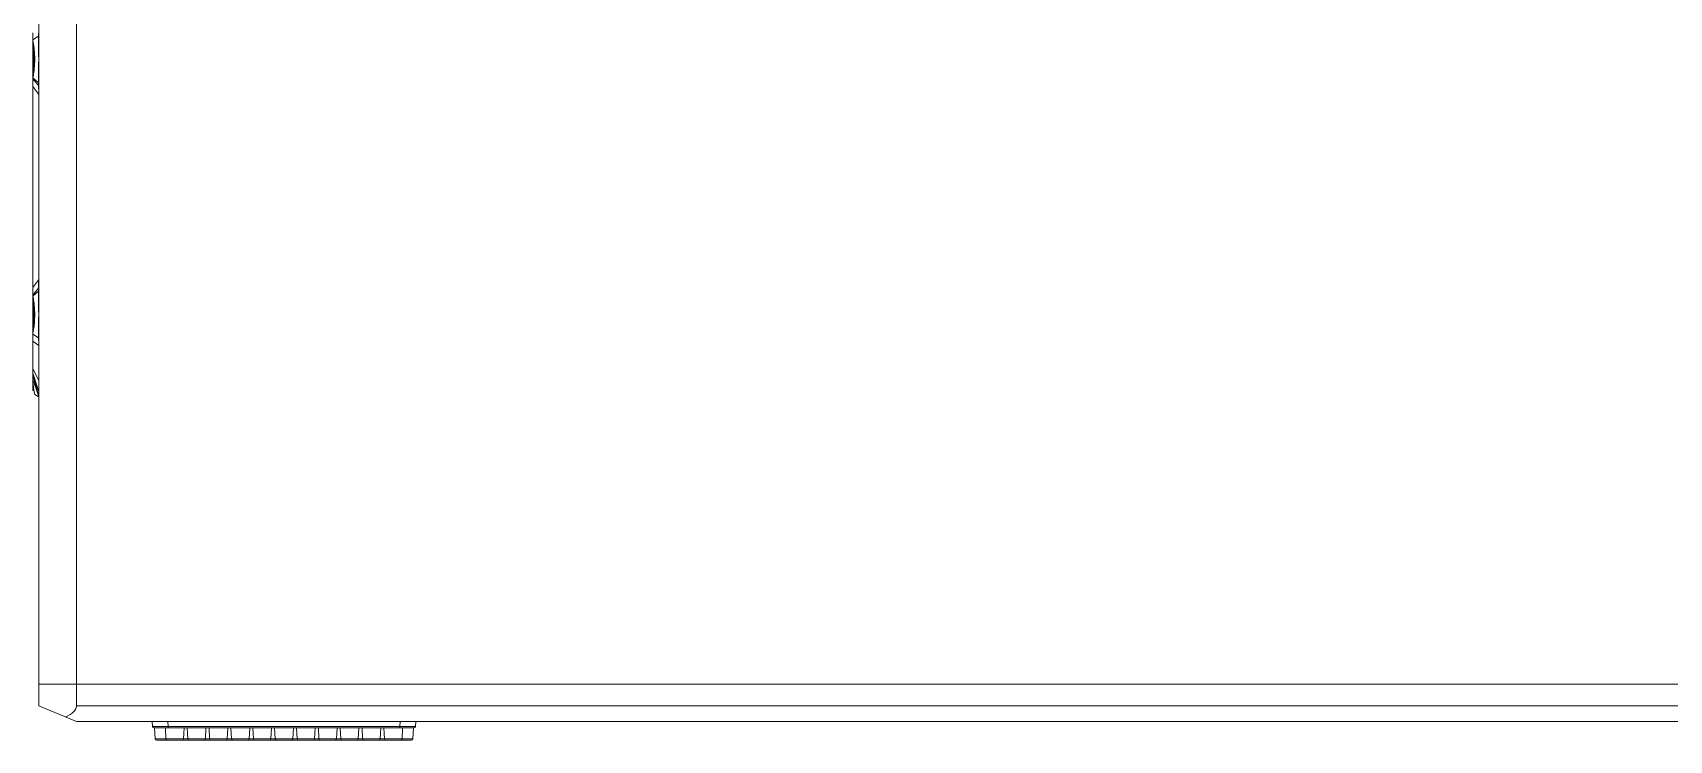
# Model space of a CAD drawing. Header units: millimetres. Extents: x 0 to 4009, y 0 to 2835.
# Drawn here: x 1626 to 2150, y 1091 to 1318 of the extents above; entities that cross this region are included whole.
import ezdxf

# ---------------------------------------------------------------- set-up
doc = ezdxf.new("R2010")
doc.units = ezdxf.units.MM
doc.layers.get('0').update_dxf_attribs({"lineweight": 13})

msp = doc.modelspace()

# ---------------------------------------------------------------- linework, layer by layer
for p, q in [((1627.92, 1109.12), (1627.92, 1655.12)), ((1639.92, 1655.12), (1639.92, 1109.12)), ((1625.92, 1317.26), (1625.92, 1317.78)), ((1625.94, 1315.47), (1627.81, 1316.71)), ((1625.92, 1315.47), (1625.92, 1314.58)), ((1625.92, 1314.58), (1625.96, 1314.29)), ((1625.92, 1314.25), (1625.92, 1304.32)), ((1625.92, 1314.25), (1625.97, 1314.25)), ((1625.95, 1314.4), (1625.97, 1314.25)), ((1625.96, 1314.29), (1625.97, 1314.27)), ((1626.07, 1304.98), (1626.07, 1313.58)), ((1625.97, 1304.32), (1625.92, 1304.32)), ((1625.95, 1304.16), (1625.92, 1303.98)), ((1625.92, 1303.98), (1625.95, 1304.16)), ((1625.92, 1303.98), (1625.92, 1303.03)), ((1625.92, 1301.27), (1625.92, 1300.55)), ((1625.92, 1300.55), (1625.92, 1236.2)), ((1625.92, 1300.55), (1627.82, 1297.98)), ((1625.94, 1303.03), (1627.81, 1300.83)), ((1625.97, 1304.29), (1625.96, 1304.27)), ((1625.98, 1303.32), (1627.8, 1301.76)), ((1627.81, 1300.83), (1627.8, 1301.76)), ((1627.82, 1238.77), (1627.82, 1297.98)), ((1627.82, 1238.77), (1625.92, 1236.2)), ((1625.92, 1236.2), (1625.92, 1235.48)), ((1625.92, 1233.72), (1625.92, 1232.77)), ((1625.92, 1232.77), (1625.95, 1232.58)), ((1625.92, 1232.43), (1625.92, 1222.5)), ((1625.92, 1232.43), (1625.97, 1232.43)), ((1625.94, 1233.72), (1627.81, 1235.92)), ((1625.97, 1232.45), (1625.96, 1232.47)), ((1625.98, 1233.42), (1627.8, 1234.99)), ((1627.81, 1235.92), (1627.8, 1234.99)), ((1626.07, 1223.17), (1626.07, 1231.77)), ((1626.55, 1227.47), (1626.55, 1227.41)), ((1625.97, 1222.5), (1625.92, 1222.5)), ((1625.92, 1222.17), (1625.96, 1222.46)), ((1625.92, 1222.17), (1625.92, 1221.27)), ((1625.95, 1222.35), (1625.97, 1222.49)), ((1625.96, 1222.46), (1625.97, 1222.48)), ((1625.92, 1219.49), (1625.92, 1218.96)), ((1625.92, 1218.96), (1627.82, 1217.54)), ((1625.94, 1221.27), (1627.81, 1220.04)), ((1627.82, 1217.54), (1627.82, 1206.34)), ((1625.92, 1210.14), (1625.91, 1209.52)), ((1625.91, 1209.51), (1625.91, 1210.14)), ((1625.91, 1208.73), (1625.91, 1209.51)), ((1627.83, 1202.86), (1625.91, 1208.73)), ((1625.91, 1208.73), (1625.92, 1208.14)), ((1625.92, 1210.14), (1625.92, 1210.34)), ((1627.82, 1206.34), (1625.92, 1210.14)), ((1625.92, 1208.15), (1627.82, 1201.48)), ((1625.92, 1206.84), (1625.92, 1203.17)), ((1625.94, 1206.84), (1627.81, 1201.46)), ((1627.82, 1206.13), (1627.82, 1206.34)), ((1626.07, 1203.17), (1625.92, 1203.17)), ((1626.07, 1203.17), (1626.07, 1205.08)), ((1626.07, 1203.17), (1626.28, 1203.38)), ((1626.55, 1201.84), (1627.82, 1201.19)), ((1627.82, 1201.48), (1627.81, 1201.46)), ((1627.82, 1201.48), (1627.82, 1201.48)), ((1627.82, 1201.19), (1627.82, 1201.19)), ((1627.92, 1102.12), (1627.92, 1109.12)), ((1627.92, 1109.12), (2420.92, 1109.12)), ((1639.92, 1109.12), (1639.92, 1102.12)), ((1627.92, 1102.12), (1639.92, 1097.12)), ((1639.92, 1102.12), (2408.92, 1102.12)), ((1639.92, 1097.12), (2408.92, 1097.12)), ((1664.18, 1097.12), (1664.31, 1095.58)), ((1669.29, 1095.58), (1669.16, 1097.12)), ((1743.67, 1097.12), (1743.54, 1095.58)), ((1748.52, 1095.58), (1748.65, 1097.12)), ((1664.81, 1095.12), (1671.07, 1095.12)), ((1665.1, 1091.59), (1664.92, 1095.12)), ((1665.1, 1091.59), (1747.73, 1091.59)), ((1665.6, 1091.12), (1747.23, 1091.12)), ((1668.6, 1091.59), (1668.42, 1095.12)), ((1669.29, 1095.58), (1669.29, 1095.12)), ((1669.29, 1095.58), (1743.54, 1095.58)), ((1671.42, 1095.12), (1671.07, 1095.12)), ((1671.76, 1095.12), (1671.42, 1095.12)), ((1678.07, 1095.12), (1671.76, 1095.12)), ((1674.42, 1095.12), (1674.23, 1091.59)), ((1675.6, 1091.59), (1675.42, 1095.12)), ((1678.42, 1095.12), (1678.07, 1095.12)), ((1678.76, 1095.12), (1678.42, 1095.12)), ((1685.07, 1095.12), (1678.76, 1095.12)), ((1681.42, 1095.12), (1681.23, 1091.59)), ((1682.6, 1091.59), (1682.42, 1095.12)), ((1685.42, 1095.12), (1685.07, 1095.12)), ((1685.76, 1095.12), (1685.42, 1095.12)), ((1692.07, 1095.12), (1685.76, 1095.12)), ((1688.42, 1095.12), (1688.23, 1091.59)), ((1689.6, 1091.59), (1689.42, 1095.12)), ((1692.42, 1095.12), (1692.07, 1095.12)), ((1692.76, 1095.12), (1692.42, 1095.12)), ((1699.07, 1095.12), (1692.76, 1095.12)), ((1695.42, 1095.12), (1695.23, 1091.59)), ((1696.6, 1091.59), (1696.42, 1095.12)), ((1699.42, 1095.12), (1699.07, 1095.12)), ((1699.76, 1095.12), (1699.42, 1095.12)), ((1706.07, 1095.12), (1699.76, 1095.12)), ((1702.42, 1095.12), (1702.23, 1091.59)), ((1703.6, 1091.59), (1703.42, 1095.12)), ((1706.42, 1095.12), (1706.07, 1095.12)), ((1706.76, 1095.12), (1706.42, 1095.12)), ((1713.07, 1095.12), (1706.76, 1095.12)), ((1709.23, 1091.59), (1709.42, 1095.12)), ((1710.42, 1095.12), (1710.6, 1091.59)), ((1713.42, 1095.12), (1713.07, 1095.12)), ((1713.76, 1095.12), (1713.42, 1095.12)), ((1720.07, 1095.12), (1713.76, 1095.12)), ((1716.23, 1091.59), (1716.42, 1095.12)), ((1717.42, 1095.12), (1717.6, 1091.59)), ((1720.42, 1095.12), (1720.07, 1095.12)), ((1720.76, 1095.12), (1720.42, 1095.12)), ((1727.07, 1095.12), (1720.76, 1095.12)), ((1723.23, 1091.59), (1723.42, 1095.12)), ((1724.42, 1095.12), (1724.6, 1091.59)), ((1727.42, 1095.12), (1727.07, 1095.12)), ((1727.76, 1095.12), (1727.42, 1095.12)), ((1734.07, 1095.12), (1727.76, 1095.12)), ((1730.23, 1091.59), (1730.42, 1095.12)), ((1731.42, 1095.12), (1731.6, 1091.59)), ((1734.42, 1095.12), (1734.07, 1095.12)), ((1734.76, 1095.12), (1734.42, 1095.12)), ((1741.07, 1095.12), (1734.76, 1095.12)), ((1737.23, 1091.59), (1737.42, 1095.12)), ((1738.42, 1095.12), (1738.6, 1091.59)), ((1741.42, 1095.12), (1741.07, 1095.12)), ((1741.76, 1095.12), (1741.42, 1095.12)), ((1741.76, 1095.12), (1748.02, 1095.12)), ((1743.54, 1095.12), (1743.54, 1095.58)), ((1744.23, 1091.59), (1744.42, 1095.12)), ((1747.73, 1091.59), (1747.92, 1095.12))]:
    msp.add_line(p, q)
for centre, radius, start, end in [((1390.8, 1319.2), 237.02, 359.3966, 0.001), ((1609.2, 1311.76), 17.13, 9.6829, 10.2312), ((1590.74, 1309.87), 35.66, 350.793, 350.9778), ((1585.08, 1310.86), 41.59, 349.5608, 350.4064), ((1584.69, 1310.93), 41.99, 350.4061, 350.5865), ((1358.71, 1298.33), 269.11, 359.9251, 0.5331), ((1357.89, 1238.42), 269.92, 359.4678, 0.074), ((1592.12, 1227.11), 34.27, 9.0137, 9.2), ((1584.83, 1225.84), 41.84, 9.5966, 10.4367), ((1584.71, 1225.83), 41.97, 9.4091, 9.5941), ((1608.22, 1225.15), 18.13, 349.765, 350.3148), ((1390.8, 1217.54), 237.02, 359.999, 0.6034), ((1657.54, 1208.14), 31.63, 179.9796, 191.4903), ((1664.81, 1095.62), 0.5, 185.0011, 270), ((1665.6, 1091.62), 0.5, 183, 270), ((1669.1, 1091.62), 0.5, 183, 270), ((1673.73, 1091.62), 0.5, 270, 357), ((1676.1, 1091.62), 0.5, 183, 270), ((1680.73, 1091.62), 0.5, 270, 357), ((1683.1, 1091.62), 0.5, 183, 270), ((1687.73, 1091.62), 0.5, 270, 357), ((1690.1, 1091.62), 0.5, 183, 270), ((1694.73, 1091.62), 0.5, 270, 357), ((1697.1, 1091.62), 0.5, 183, 270), ((1701.73, 1091.62), 0.5, 270, 357), ((1704.1, 1091.62), 0.5, 183, 270), ((1708.73, 1091.62), 0.5, 270, 357), ((1711.1, 1091.62), 0.5, 183, 270), ((1715.73, 1091.62), 0.5, 270, 357), ((1718.1, 1091.62), 0.5, 183, 270), ((1722.73, 1091.62), 0.5, 270, 357), ((1725.1, 1091.62), 0.5, 183, 270), ((1729.73, 1091.62), 0.5, 270, 357), ((1732.1, 1091.62), 0.5, 183, 270), ((1736.73, 1091.62), 0.5, 270, 357), ((1739.1, 1091.62), 0.5, 183, 270), ((1743.73, 1091.62), 0.5, 270, 357), ((1747.23, 1091.62), 0.5, 270, 357), ((1748.02, 1095.62), 0.5, 270, 354.9989)]:
    msp.add_arc(centre, radius, start, end)
msp.add_ellipse((1627.92, 1102.12), major_axis=(12, 0), ratio=0.416667, start_param=-0.785398, end_param=0)
for points, knots in [([(1625.94, 1315.47), (1625.93, 1315.56), (1625.92, 1315.79), (1625.92, 1316.19), (1625.92, 1316.7), (1625.92, 1317.06), (1625.92, 1317.26)], [0, 0, 0, 0, 0.14969, 0.382658, 0.676973, 1, 1, 1, 1]), ([(1627.81, 1316.71), (1627.8, 1316.09), (1627.79, 1314.84), (1627.77, 1312.98), (1627.79, 1311.11), (1627.83, 1309.23), (1627.8, 1307.36), (1627.77, 1305.49), (1627.78, 1303.62), (1627.79, 1302.38), (1627.8, 1301.76)], [0, 0, 0, 0, 0.124788, 0.24954, 0.374555, 0.499933, 0.625316, 0.750423, 0.875216, 1, 1, 1, 1]), ([(1625.94, 1315.47), (1625.96, 1315.37), (1626, 1315.15), (1626.04, 1314.93), (1626.06, 1314.81)], [0, 0, 0, 0, 0.442595, 1, 1, 1, 1]), ([(1625.97, 1314.27), (1626.01, 1314.01), (1626.25, 1312.36), (1626.36, 1310.69), (1626.36, 1309.28)], [0, 0, 0, 0, 0.155993, 1, 1, 1, 1]), ([(1626.09, 1314.64), (1626.15, 1314.31), (1626.26, 1313.55), (1626.48, 1311.77), (1626.55, 1310.32), (1626.55, 1309.3)], [0, 0, 0, 0, 0.19045, 0.429729, 1, 1, 1, 1]), ([(1626.36, 1309.28), (1626.36, 1308.75), (1626.32, 1307.08), (1626.14, 1305.41), (1625.97, 1304.29)], [0, 0, 0, 0, 0.320013, 1, 1, 1, 1]), ([(1626.55, 1309.3), (1626.55, 1308.3), (1626.47, 1306.55), (1626.24, 1304.81), (1626.11, 1304.06)], [0, 0, 0, 0, 0.565538, 1, 1, 1, 1]), ([(1625.92, 1301.27), (1625.92, 1301.62), (1625.92, 1302.11), (1625.92, 1302.69), (1625.93, 1302.93), (1625.94, 1303.03)], [0, 0, 0, 0, 0.591715, 0.828258, 1, 1, 1, 1]), ([(1625.98, 1303.32), (1625.98, 1303.28), (1625.95, 1303.18), (1625.94, 1303.09), (1625.94, 1303.03)], [0, 0, 0, 0, 0.460699, 1, 1, 1, 1]), ([(1625.92, 1235.48), (1625.92, 1235.13), (1625.92, 1234.64), (1625.92, 1234.06), (1625.93, 1233.82), (1625.94, 1233.72)], [0, 0, 0, 0, 0.591715, 0.828258, 1, 1, 1, 1]), ([(1625.94, 1233.72), (1625.94, 1233.66), (1625.95, 1233.56), (1625.98, 1233.47), (1625.98, 1233.42)], [0, 0, 0, 0, 0.5393, 1, 1, 1, 1]), ([(1626.36, 1227.47), (1626.36, 1228), (1626.32, 1229.67), (1626.14, 1231.33), (1625.97, 1232.45)], [0, 0, 0, 0, 0.319987, 1, 1, 1, 1]), ([(1626.11, 1232.69), (1626.24, 1231.94), (1626.47, 1230.21), (1626.55, 1228.46), (1626.55, 1227.47)], [0, 0, 0, 0, 0.43456, 1, 1, 1, 1]), ([(1627.8, 1234.99), (1627.79, 1234.37), (1627.78, 1233.12), (1627.77, 1231.26), (1627.8, 1229.39), (1627.83, 1227.51), (1627.79, 1225.64), (1627.77, 1223.77), (1627.79, 1221.91), (1627.8, 1220.66), (1627.81, 1220.04)], [0, 0, 0, 0, 0.124784, 0.249577, 0.374684, 0.500067, 0.625445, 0.75046, 0.875212, 1, 1, 1, 1]), ([(1625.97, 1222.48), (1626.01, 1222.74), (1626.25, 1224.39), (1626.36, 1226.06), (1626.36, 1227.47)], [0, 0, 0, 0, 0.156081, 1, 1, 1, 1]), ([(1626.55, 1227.41), (1626.55, 1226.89), (1626.52, 1225.99), (1626.44, 1224.76), (1626.33, 1223.75), (1626.21, 1222.88), (1626.13, 1222.34), (1626.09, 1222.1)], [0, 0, 0, 0, 0.294768, 0.504382, 0.695273, 0.862477, 1, 1, 1, 1]), ([(1626.06, 1221.93), (1626.04, 1221.81), (1626, 1221.59), (1625.96, 1221.37), (1625.94, 1221.27)], [0, 0, 0, 0, 0.556566, 1, 1, 1, 1]), ([(1625.92, 1210.34), (1625.92, 1211.78), (1625.91, 1213.93), (1625.92, 1216.81), (1625.92, 1218.25), (1625.92, 1218.96)], [0, 0, 0, 0, 0.499999, 0.75, 1, 1, 1, 1]), ([(1625.94, 1221.27), (1625.93, 1221.19), (1625.92, 1220.96), (1625.92, 1220.56), (1625.92, 1220.05), (1625.92, 1219.68), (1625.92, 1219.49)], [0, 0, 0, 0, 0.149688, 0.382654, 0.676969, 1, 1, 1, 1]), ([(1627.81, 1201.46), (1627.79, 1201.43), (1627.77, 1201.36), (1627.78, 1201.29), (1627.79, 1201.25)], [0, 0, 0, 0, 0.410212, 1, 1, 1, 1]), ([(1627.79, 1201.25), (1627.79, 1201.24), (1627.79, 1201.23), (1627.81, 1201.2), (1627.81, 1201.2), (1627.82, 1201.18), (1627.82, 1201.18)], [0, 0, 0, 0, 0.397038, 0.717075, 0.930379, 1, 1, 1, 1]), ([(1669.29, 1095.58), (1668.97, 1095.57), (1668.34, 1095.57), (1667.55, 1095.56), (1666.95, 1095.56), (1666.54, 1095.56), (1666.14, 1095.56), (1665.78, 1095.56), (1665.46, 1095.56), (1665.17, 1095.56), (1664.95, 1095.56), (1664.8, 1095.56), (1664.7, 1095.56), (1664.61, 1095.56), (1664.53, 1095.56), (1664.47, 1095.57), (1664.41, 1095.57), (1664.38, 1095.57), (1664.35, 1095.57), (1664.34, 1095.57), (1664.33, 1095.57), (1664.32, 1095.57), (1664.32, 1095.57), (1664.31, 1095.58), (1664.31, 1095.58)], [0, 0, 0, 0, 0.195075, 0.382682, 0.471407, 0.555604, 0.634439, 0.707157, 0.773045, 0.831478, 0.881883, 0.903927, 0.923794, 0.941431, 0.956803, 0.969878, 0.980623, 0.989011, 0.992317, 0.995031, 0.997151, 0.998679, 0.999619, 1, 1, 1, 1]), ([(1743.54, 1095.58), (1743.86, 1095.57), (1744.5, 1095.57), (1745.28, 1095.56), (1745.88, 1095.56), (1746.3, 1095.56), (1746.69, 1095.56), (1747.05, 1095.56), (1747.38, 1095.56), (1747.67, 1095.56), (1747.88, 1095.56), (1748.04, 1095.56), (1748.14, 1095.56), (1748.22, 1095.56), (1748.3, 1095.56), (1748.37, 1095.57), (1748.42, 1095.57), (1748.46, 1095.57), (1748.48, 1095.57), (1748.49, 1095.57), (1748.5, 1095.57), (1748.51, 1095.57), (1748.52, 1095.57), (1748.52, 1095.58), (1748.52, 1095.58)], [0, 0, 0, 0, 0.195074, 0.38268, 0.471406, 0.555604, 0.634439, 0.707157, 0.773045, 0.831478, 0.881883, 0.903928, 0.923794, 0.941432, 0.956804, 0.969879, 0.980624, 0.989012, 0.992318, 0.995031, 0.997151, 0.998679, 0.999619, 1, 1, 1, 1])]:
    msp.add_open_spline(points, degree=3, knots=knots)

doc.saveas('drawing.dxf')
